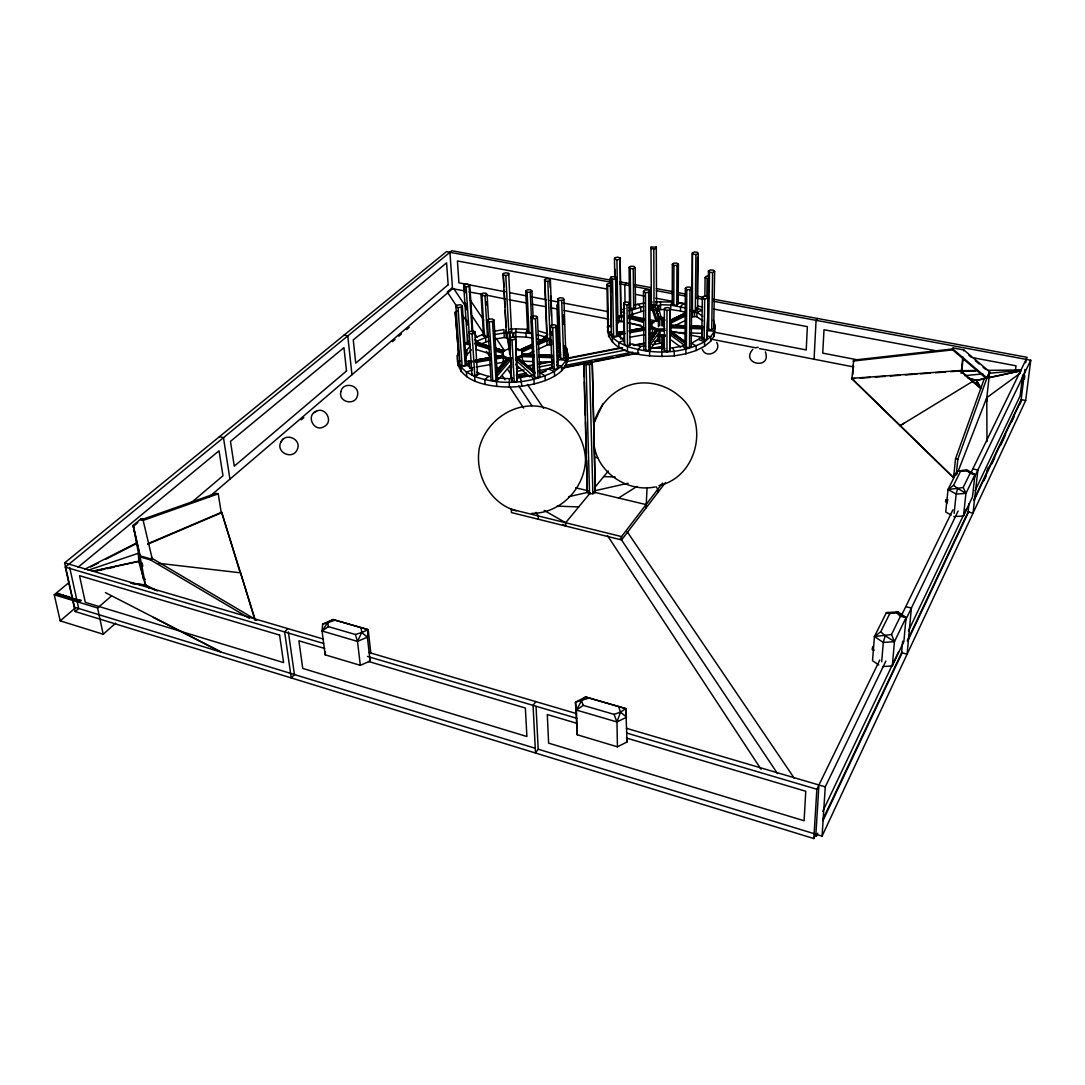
<?xml version="1.0" encoding="UTF-8"?>
<svg xmlns="http://www.w3.org/2000/svg" width="1085" height="1085" viewBox="0 0 1085 1085"><rect width="100%" height="100%" fill="white"/><g stroke="black" fill="none" stroke-linecap="round" stroke-linejoin="round"><path stroke-width="1.5" d="M666.963 351.608L666.99 310.418L664.359 309.591L664.63 308.126L667.533 307.489L670.15 308.33L670.082 349.451L669.825 350.97L666.963 351.608L664.359 350.753L664.359 309.591M669.825 350.97L670.15 308.33M670.544 327.779L670.544 322.665M670.856 330.749L671.33 325.595L669.798 323.601L684.933 316.223M684.906 327.033L671.71 326.517L671.71 325.432L684.947 325.758M671.71 326.517L671.751 325.242M672.334 264.32L672.225 304.031L673.799 305.197L676.796 305.17L678.233 303.963L678.41 264.252L676.823 263.126L673.785 263.153L672.334 264.32L673.921 265.459L676.959 265.418L678.41 264.252M673.799 305.197L673.921 265.459M608.102 323.778C603.26 356.395 652.573 357.453 674.246 355.866L674.26 351.255L672.524 347.892L669.472 348.095M676.796 305.17L676.959 265.418M684.933 312.236L680.512 311.015L680.539 306.553L683.36 303.705L686.262 304.505M685.34 288.298L684.933 346.074L686.371 347.431L689.517 347.512L691.226 346.251L691.755 288.447L690.277 287.172L687.076 287.091L685.34 288.298L686.805 289.573L690.006 289.654L691.755 288.447M674.246 355.866L685.842 353.791L685.869 349.18L682.587 346.115L672.524 347.892M686.371 347.431L686.805 289.573M663.342 317.607L661.877 319.221L658.392 318.556L659.856 316.942L663.342 317.607L663.328 326.816M661.891 335.767L661.904 348.99L663.342 348.312L661.931 346.657M689.517 347.512L690.006 289.654M691.999 294.103L691.864 308.967L692.461 310.337L695.336 310.798L697.601 309.89L698.225 253.687L697.614 252.385L694.698 251.951L692.393 252.819L692.054 289.152M692.461 310.337L692.393 252.819M696.421 307.733L702.185 310.242L696.936 312.277L692.501 312.534L692.447 317.01L694.563 316.522L694.603 312.046L690.209 310.039M695.336 310.798L695.919 254.555L698.225 253.687M685.842 353.791L696.109 350.536L696.15 345.939L691.511 343.308L702.049 337.055M702.687 320.78L696.882 316.752L696.936 312.277L702.754 316.277M697.112 298.619L697.56 257.335M701.805 338.71L702.321 297.873L702.958 296.476L705.969 296.042L708.329 297.019L707.095 339.279L704.138 339.713L701.805 338.71L702.538 329.108M704.138 339.713L704.68 298.85L702.321 297.873M704.857 296.002L705.114 277.584L706.145 276.309L709.197 276.078M696.109 350.536L704.518 346.291L704.572 341.707L710.716 336.73L714.283 331.264L715.137 325.595L713.306 320.034M706.85 297.073L707.122 278.642L705.114 277.584M707.095 339.279L708.329 297.019M707.705 321.282L707.61 327.995L708.654 329.365L711.706 329.65L713.699 328.565L714.649 271.508L713.577 270.192L710.472 269.921L708.437 270.965L707.976 302.837M708.654 329.365L709.509 272.281L708.437 270.965M704.518 346.291L710.648 341.287L710.716 336.73L707.461 336.024M711.706 329.65L712.614 272.552L714.649 271.508M710.648 341.287L714.201 335.808L714.283 331.264L707.325 330.586M715.137 325.595L714.201 335.808M873.249 647.094C872.788 644.544 871.445 652.37 872.883 648.857M873.954 649.888L873.981 650.58M814.062 359.23L816.069 320.333L817.439 318.475M646.09 507.889L647.04 488.033M611.52 280.296L451.862 250.716L65.331 567.116L75.191 611.533L813.831 838.556L816.856 789.256L879.786 660.005M818.944 784.984L815.879 834.216L813.831 838.556M816.462 834.392L816.34 836.291L817.792 833.226M536.058 706.538L538.201 749.192L822.077 836.115L825.265 786.842L885.848 661.077M853.054 361.061L952.427 349.899L952.983 348.922L853.692 360.111L851.915 378.76L852.539 377.797M852.756 374.569L853.38 364.926M595.312 492.454L592.234 361.739L595.312 492.454L592.871 493.743L589.548 493.729L587.311 492.414L583.716 363.421L586.063 364.628L589.535 364.628L592.084 363.434M370.405 658.053L370.094 661.077L360.315 665.322L325.161 654.825L325.378 652.058M511.537 331.657L508.689 273.406L506.044 272.783L503.264 273.529L503.142 274.912L506.207 331.766L508.824 332.444L511.537 331.657L511.659 330.206M587.311 492.414L586.619 460.46M882.851 666.57L892.318 665.864L903.873 641.533L906.056 617.568L898.217 612.076L886.391 612.645L874.442 636.515L872.516 660.67L878.769 664.969M325.161 654.825L322.069 631.009L322.625 624.16L332.986 619.521L368.195 629.68L370.88 653.509M506.207 331.766L506.329 330.328M508.689 273.406L508.58 274.79L505.8 275.549L503.142 274.912M881.685 661.85L883.298 642.469L885.157 635.715L880.722 631.795L889.754 613.649L898.217 612.076M892.318 665.864L894.447 641.642L906.056 617.568L896.495 612.645L886.391 612.645L889.754 613.649M823.081 818.958L901.581 652.763L902.625 641.235M989.534 372.738L987.065 377.716L984.977 377.444L952.494 349.709L952.589 348.773L953.172 347.959L963.805 349.94L989.642 371.775L986.455 401.219M953.172 347.959L952.494 349.709M953.783 516.623L963.494 515.945L972.485 496.984L974.967 474.66L967.766 470.415L957.323 470.876L948.032 489.471L945.727 511.971L951.097 515.077M961.12 373.403L962.815 356.897M963.711 350.875L963.805 349.94M961.663 372.413L963.019 359.216M953.566 477.644L955.532 458.752L984.732 377.444L986.984 377.878L989.656 372.725M956.21 474.999L957.852 459.24L986.984 377.878M956.997 474.064L957.323 470.876L967.766 470.415M954.122 513.408L956.156 494.055L957.662 488.358L963.209 487.436L970.126 473.25L966.491 470.415L957.323 470.876M322.625 624.16L327.684 622.654L332.986 619.521L368.195 629.68L367.395 637.166L370.094 661.077M963.494 515.945L965.948 493.39L974.967 474.66L966.491 470.415M907.358 640.516L968.064 511.998L968.973 503.725M984.977 377.444L985.072 376.495L952.589 348.773M987.065 377.716L989.642 371.775M1015.424 370.622L1016.008 365.808L972.974 357.724M460.569 360.925L457.694 361.264L460.745 366.988L466.469 372.155L472.558 369.863L467.554 365.387L466.496 361.251L464.868 360.423M1022.735 374.881L1020.144 395.862L975.09 490.691M973.801 499.846L1021.148 399.619L1024.905 369.442M1025.732 362.729L1026.152 359.379M1024.43 379.099L1024.85 375.749M822.077 836.115L1025.678 400.501L1030.75 360.234L712.953 301.169M512.649 378.462L509.489 378.665L509.272 387.033C530.687 387.047 580.027 377.037 565.109 345.695M532.626 338.167L526.144 337.123L525.927 332.593L527.866 329.365L515.999 328.836L515.795 336.662L513.761 337.516L513.53 333L515.565 332.132L532.423 333.637M522.902 360.125L522.482 362.729L522.224 356.572L523.065 354.32L521.817 352.191L533.617 346.685M515.687 359.406L521.831 356.639L522.387 351.269L517.179 348.543L517.247 350.007M521.831 356.639L522.387 351.269M512.201 378.177L510.859 377.444L510.669 369.687M509.597 353.9L509.421 346.169M664.359 350.753L664.63 349.234M510.845 359.406L507.617 359.393L502.423 356.626L503.047 351.269L509.177 348.543L509.258 350.007M502.423 356.626L502.884 354.036M662.094 348.434L662.094 342.86L652.112 344.827M614.463 259.057L616.945 259.83L617.826 316.169L620.62 315.586L620.986 314.189L620.159 257.932L617.677 257.159L614.842 257.728L614.463 259.057L614.775 277.272M607.437 331.088L608.183 328.294M620.62 315.586L620.159 257.932M239.88 571.754L221.638 512.256L147.818 543.721M517.247 381.215L515.633 337.747L513.096 336.865L510.018 337.53L509.489 339.09L511.7 380.984L514.209 381.906L517.247 381.215L515.633 337.747M511.7 380.984L512.228 379.384M534.037 355.88L524.258 355.541L532.464 355.622M534.051 354.578L524.204 354.429L533.983 354.781M280.812 442.151C275.59 452.499 292.502 460.23 297.141 449.773C302.376 439.425 285.463 431.721 280.812 442.151L282.968 439.303M617.433 746.819L616.972 721.959L620.484 712.153L625.801 708.614L627.021 741.991L617.433 746.819L577.274 734.776L575.457 702.226L585.574 696.963L625.801 708.614L625.923 716.859M984.773 378.679L976.5 380.455L980.637 388.01M981.125 388.538L960.361 370.541L851.603 378.353L953.349 477.644L954.366 474.077M988.313 467.228L986.997 470.741M958.679 469.886L986.767 397.652L1020.402 373.064M497.066 363.394L503.481 362.268L503.237 357.657L502.043 355.527L502.925 353.276L494.991 350.835M464.923 359.827L467.052 354.659L471.419 349.777M664.902 348.38L651 348.068L649.603 351.459L649.63 356.07M469.941 344.284L467.594 343.416L467.757 335.211M465.139 353.941L466.74 350.075L470.022 346.427M654.296 309.944L649.427 309.903L649.413 305.455L658.703 305.482L658.229 311.097L658.215 306.635L660.562 304.668L670.774 305.102L686.452 308.181M509.272 387.033C489.362 386.884 454.859 382.164 457.436 355.297L458.684 352.34M947.815 499.575L947.191 502.979M472.111 331.861L469.127 286.332L469.751 284.921L467.364 284.107L464.353 284.704L463.729 286.115L467.594 343.416M658.948 485.565C698.021 477.007 710.065 421.143 679.4 396.188C667.383 385.677 650.607 380.781 634.847 383.778C614.707 388.077 599.069 403.81 593.78 423.638L598.405 413.629M598.798 412.734L602.907 403.81M822.972 820.613L902.449 652.166M907.508 641.452L968.919 511.279M973.977 500.565L1021.663 399.497L1020.036 404.122M983.919 480.75L986.089 476.152M991.866 463.892L994.755 457.761M1000.533 445.501L1005.592 434.773M1011.369 422.513L1014.258 416.382M822.728 811.39L898.543 651.8M908.416 631.009L966.532 508.702M360.315 665.322L357.507 641.384L361.739 632.528L361.156 628.188M905.555 620.172L958.15 510.967M973.489 479.122L1030.75 360.234M880.722 631.795L874.442 636.515L883.298 642.469L894.447 641.642L891.504 634.549L900.401 616.307L896.495 612.645M901.309 615.805L952.915 509.801M970.6 473.48L1027.142 357.331L712.831 299.08M963.209 487.436L965.948 493.39L956.156 494.055L948.032 489.471L953.552 485.334L960.578 471.215M474.674 343.796L477.508 340.88L488.67 336.336M558.178 361.495L558.07 358.416L560.687 354.415M577.274 734.776L576.42 710.051L581.533 700.829L585.574 696.963L625.801 708.614M509.489 378.665L498.476 378.123L496.469 381.73L496.74 386.423M513.002 337.232L513.53 333L504.023 332.959L494.896 334.519M616.551 336.106L617.338 334.682L616.429 277.516L614.191 276.553L611.14 276.96L610.312 278.33L611.357 335.523L613.554 336.526L616.551 336.106L615.602 278.872L616.429 277.516M611.357 335.523L612.157 334.099M557.378 368.846L558.26 367.313L556.727 325.771L554.489 324.74L551.329 325.188L550.42 326.68L552.034 368.235L554.259 369.307L557.378 368.846L555.832 327.25L556.727 325.771M552.034 368.235L552.93 366.716M322.069 631.009L328.443 626.655L355.365 634.481L361.739 632.528L367.395 637.166L357.507 641.384L322.069 631.009L327.684 622.654L334.329 620.444M649.657 340.934L657.469 330.355L649.128 343.43M649.128 342.331L657.469 330.355M649.657 342.046L657.076 331.4L657.076 328.945L651.556 326.327L651.556 327.779L657.076 330.396L664.956 330.396M465.234 365.414L466.292 363.895L462.318 305.699L460.216 304.682L457.016 305.116L455.917 306.567L460.026 364.791L462.102 365.862L465.234 365.414L461.233 307.15L462.318 305.699M651.068 348.339L660.033 335.509L660.033 330.979L655.706 330.274L652.465 328.769L650.973 326.761L651.488 324.632L651.502 327.643L651.637 322.665L657.212 320.089L652.573 306.173L651.339 305.509L651.366 309.957L652.6 310.635L656.222 321.526M649.25 346.305L660.033 330.979L664.59 330.708M538.201 749.192L535.502 753.004L533.061 705.372L535.814 701.615M648.938 339.388L655.706 330.274L655.706 333.298M616.565 324.998L619.209 321.54L619.142 317.051L623.821 316.806L623.889 321.296L619.209 321.54M662.582 483.028L621.556 536.587L511.266 509.258L511.455 512.568L621.61 539.95L665.444 482.567M616.497 320.495L619.142 317.051M316.576 411.066C305.278 415.121 313.985 432.888 324.008 426.649C334.234 421.862 325.08 405.587 315.694 411.595M557.053 362.146L559.06 359.623L566.058 360.356L567.875 354.347L565 354.375M562.912 524.421L565.773 526.076L565.651 522.739L590.335 492.821M595.502 486.555L608.332 471.012M65.534 596.981L66.633 596.004L65.534 597.143M496.754 373.376L507.522 360.451L507.536 357.914L502.341 355.148M496.076 374.732L507.916 360.505L507.861 359.406L496.686 372.264M498.3 379.669L510.845 364.614M496.008 373.62L507.861 359.406M648.952 350.292L650.132 348.882L649.847 291.038L647.867 289.912L644.68 290.129L643.473 291.472L643.88 349.343L645.819 350.523L648.952 350.292L648.64 292.38L649.847 291.038M496.238 370.717L506.288 359.257L510.601 360.003L496.984 376.264L496.957 377.404L498.476 378.123M558.178 303.786L556.876 305.143L558.368 346.047L560.213 347.2M74.241 599.557L75.53 598.717L72.844 599.205L74.404 598.676L73.929 599.557M495.994 380.496L497.445 378.99L494.041 320.102L492.21 318.895L488.915 319.139L487.436 320.563L490.976 379.465L492.766 380.727L495.994 380.496L492.549 321.54L494.041 320.102M287.878 628.608L284.623 631.931L291.255 677.935L294.442 674.558L288.352 631.89M626.479 283.077L624.797 284.799L625.041 302.783M644.097 345.884L640.991 346.468L637.899 349.601L637.939 354.198M752.8 349.329C739.821 364.099 771.774 370.378 765.427 351.92M538.241 349.194L547.084 345.044L551.655 344.772L551.478 340.215L544.968 337.855L537.943 341.694M490.366 376.481L488.494 376.427L484.792 379.736L485.09 384.416M68.369 583.038L54.25 594.783L60.204 620.864L103.197 634.237L115.62 623.197M624.336 313.999L621.407 316.562L621.474 321.051M145.553 585.127L140.101 556.944L150.747 560.009L152.402 558.572L256.765 620.227M54.25 594.783L97.596 607.98L111.457 595.963M301.264 419.841L303.841 417.63M392.445 341.694L395.008 339.496M398.873 336.201L401.436 333.99M406.577 329.596L409.14 327.385M60.204 620.864L75.394 607.898M451.726 288.176L447.305 292.001L456.622 306.16M75.191 611.533L78.73 608.509L69.671 567.441M209.432 496.686L452.703 288.556M78.351 601.036C81.131 599.151 76.587 599.652 78.771 601.171L79.951 601.524L81.294 600.358L79.91 599.937L78.5 601.09M190.77 503.074L222.981 475.759L219.034 450.804L78.079 567.238M145.349 579.281L143.315 578.685L133.157 525.411L140.86 518.942L142.894 519.281L152.185 558.68L150.679 559.874L150.476 558.829L151.995 557.636L152.185 558.68M133.197 526.496L137.809 522.658M534.973 748.202L74.499 607.207L64.652 562.884L446.45 251.652L611.479 282.317M651.678 323.411L651.678 322.326L651.651 324.117M545.24 380.591L545.05 375.912L540.75 373.118L552.577 366.486M525.71 291.065L527.134 292.258L530.253 292.231L531.948 290.997L530.524 289.79L527.405 289.831L525.71 291.065L527.595 331.467L529.005 332.715L532.084 332.675L531.555 320.875M73.848 599.245L73.102 599.218L73.983 599.123M682.587 346.115L683.672 345.355L683.306 344.447L669.933 334.641M494.868 348.244L502.857 350.455L503.128 352.733M494.923 349.343L502.925 351.567L495.18 349.18M537.997 377.58L539.95 376.237L537.414 317.39L536.139 316.033L532.871 315.938L530.877 317.213L533.535 376.047L534.783 377.471L537.997 377.58L535.42 318.678L537.414 317.39M576.42 710.051L583.255 705.386L614.056 714.378L620.484 712.153L626.655 717.171L616.972 721.959L576.42 710.051L575.457 702.226L588.192 698.306M468.679 341.314L465.004 343.796L469.588 344.867M490.474 346.644L476.274 342.507L476.342 343.606L490.529 347.742M517.369 378.163L532.369 375.274L516.501 360.776M618.545 498.015L636.922 486.46M904.28 423.123L900.021 425.727L972.608 381.432M313.999 412.612L315.382 411.785M629.558 307.082L630.683 308.357L633.667 308.506L635.512 307.408L635.118 267.629L633.966 266.408L630.955 266.259L629.083 267.33L630.032 344.908L627.51 345.817L624.648 345.233L624.323 343.755L623.753 302.851L626.316 301.969L629.219 302.525L629.558 303.963L626.981 304.844L624.078 304.288L623.753 302.851M629.083 267.33L630.236 268.551L633.26 268.7L635.118 267.629M488.494 376.427L479.665 373.62L474.62 376.481L466.469 372.155L466.794 376.807M547.803 334.75L544.331 336.73L537.116 334.587M484.981 295.676L487.084 294.537L486.121 293.235L483.069 293.086L480.967 294.211L483.462 334.668L484.398 336.011L487.423 336.174L484.981 295.676L481.916 295.513L480.967 294.211M563.685 358.647L565.909 357.494L563.942 299.406L563.074 298.022L559.955 297.738L557.676 298.836L559.765 356.884L560.62 358.348L563.685 358.647L561.664 300.518L563.942 299.406M84.467 569.394L137.28 542.581M90.625 566.94L98.179 563.101M105.72 559.263L137.402 543.165M674.314 325.893L684.893 320.712M669.581 320.645L684.73 313.28M629.151 315.355L643.649 310.893M524.991 355.405L533.834 351.255M629.097 310.893L643.608 306.445M670.123 320.685L685.422 313.524M669.825 321.635L685.123 314.474M670.123 321.77L685.422 314.609M538.052 344.623L549.132 339.971L549.322 344.528M620.742 310.364L624.946 308.411M669.838 320.55L685.137 313.389M518.766 350.618L532.043 344.433M480.479 344.216L488.955 340.88M531.962 344.596L521.248 349.411L521.302 350.523L532.016 345.695M538.133 342.941C548.196 340.188 549.322 335.55 538.079 341.843M521.302 350.523L532.287 345.844M536.872 343.769L546.053 339.646M611.547 326.544L607.342 326.571L608.536 332.213L612.401 337.598L618.803 342.467L624.404 340.297L618.816 336.092L618.775 335.062L625.177 333.515M521.248 349.411L532.233 344.745M538.35 341.992L546.013 338.547M515.606 357.928L521.763 355.161M475.447 337.449L484.67 333.787M361.739 632.528L368.195 629.68M606.922 284.351L607.641 285.68L610.624 286.033L611.343 326.382L608.414 326.015L607.695 324.632L606.922 284.351L609.173 283.361M658.703 309.93L664.929 309.306M467.689 364.302L469.425 363.556L469.737 368.168L472.952 367.612M147.668 544.25L221.489 512.757M455.225 312.236L458.63 354.7L455.225 312.236L457.707 311.192M547.857 281.408L550.38 280.486L549.986 279.116L547.084 278.655L544.561 279.564L546.854 336.716L547.233 338.154L550.095 338.642L547.857 281.408L544.941 280.947L544.561 279.564M218.221 493.824L143.342 520.352L141.281 519.783L216.24 493.309L218.221 493.824L221.259 512.771M463.729 286.115L466.116 286.928L471.975 375.098L474.81 375.708L477.549 374.759L477.468 373.186M88.143 570.222L138.514 553.228L138.799 561.827L138.514 553.228M472.07 334.017L474.85 333.081L474.769 331.549L471.907 330.966L469.113 331.888L469.195 333.421L472.07 334.017L474.81 375.708M534.498 373.308L518.182 359.759L518.128 358.647L534.824 372.074M518.182 359.759L534.878 373.199M634.888 304.98L644.07 303.068M515.294 359.732L522.224 356.572L533.928 357.019M654.011 304.966L656.547 304.22L656.276 247.041L651 247.163L651.353 304.329L654.011 304.966L653.807 249.062L656.398 248.343L656.276 247.041M70.335 597.618L71.081 597.889L69.589 598.255M618.816 336.092L612.401 337.598L612.482 342.155M467.554 365.387L460.745 366.988L461.071 371.613M560.023 343.701L556.754 344.474L559.887 349.275L560.484 353.127M568.648 496.699L588.151 492.278M594.594 490.813L628.147 483.205M666.99 310.418L669.893 309.795M509.489 339.09L512.025 339.971L515.104 339.307M97.379 570.764L104.011 569.34M107.32 568.621L113.952 567.197M92.279 571.239L138.677 561.216M967.318 377.689L976.324 380.306L984.597 378.516M989.547 377.444L1020.958 370.677M93.459 571.212L138.731 561.433L145.471 585.276L154.49 589.82M989.723 377.607L1021.134 370.826M60.177 594.851L61.37 594.729L59.973 595.028M616.945 259.83L619.779 259.261M466.116 286.928L469.127 286.332M516.324 375.071L526.293 373.104M537.929 370.812L551.221 368.181M564.525 365.564L632.677 352.137M650.959 348.529L662.596 346.237M516.772 376.644L525.059 375.003M563.156 367.476L591.325 361.915M594.634 361.264L612.862 357.67M616.171 357.019L629.422 354.402M632.731 353.737L636.054 353.086M517.708 376.956L527.676 374.99M539.286 372.697L545.931 371.382M562.518 368.1L638.862 353.018M527.039 366.065L533.671 364.763M538.648 363.787L546.935 362.159M566.831 358.267L621.556 347.539M633.165 345.274L644.775 342.996M656.384 340.717L659.694 340.066M516.365 368.642L519.688 367.991M527.988 366.364L532.979 365.387M537.957 364.411L551.248 361.793M566.207 358.864L622.682 347.797M634.305 345.518L644.273 343.565M654.241 341.612L659.232 340.636M517.423 371.287L524.082 369.985M530.728 368.683L534.051 368.018M539.042 367.042L552.346 364.424M567.306 361.495L625.502 350.048M874.442 636.515L891.504 634.549M471.961 362.119L468.774 362.688L468.598 361.386L471.772 360.817M476.559 359.976L489.294 357.724M495.655 356.599L500.551 355.934L495.777 356.789M471.88 361.007L468.598 361.386M475.067 360.451L489.403 357.914M471.853 361.929L468.774 362.688M475.027 361.373L489.362 358.823M495.723 357.697L500.605 357.046L495.831 357.887M475.135 361.563L489.471 359.026M618.775 335.062L617.121 332.186L624.35 331.4M629.286 330.532L644.07 327.928M624.499 331.345L619.562 332.444L624.485 331.576M629.422 330.708L644.219 328.118M619.427 332.268L619.44 333.353L624.363 332.485M629.3 331.617L644.083 329.026M619.44 333.353L624.512 332.675M629.436 331.807L644.219 329.203M620.417 338.9L623.631 338.33M630.046 337.218L644.476 334.695M649.278 333.854L652.492 333.298L652.465 328.769L649.25 329.325M476.166 367.042L490.637 364.519M629.463 330.491L644.354 327.901M629.992 332.675L644.436 330.166M475.569 360.125L490.461 357.535M495.425 356.68L502.043 355.527M475.867 362.431L490.352 359.908M495.18 359.067L503.237 357.657L506.288 359.257M495.153 339.049L504.281 337.489L507.387 338.249L509.272 349.79M493.987 331.278L503.955 329.582L504.281 337.489M557.568 355.649L559.629 355.324M550.42 326.68L552.672 327.711L555.832 327.25M704.68 298.85L707.691 298.416M610.312 278.33L612.55 279.279L615.602 278.872M455.917 306.567L458.033 307.584L461.233 307.15M564.105 348.773L566.926 348.448L568.038 358.959M611.289 331.888L608.536 332.213L608.617 336.743M948.032 489.471L957.662 488.358L965.948 493.39M654.852 487.002C628.296 492.359 599.069 473.86 594.363 446.817M531.772 513.368C560.714 513.449 584.598 488.304 585.52 459.85C584.598 434.651 566.872 412.205 542.066 406.983C514.317 401.057 486.297 420.709 479.394 447.671C474.498 474.159 489.525 503.399 516.229 510.859M756.584 347.431L758.157 347.281M964.619 375.641L982.847 373.905M989.466 373.267L1020.944 370.27M851.752 378.746L855.102 378.502M860.12 378.15L870.156 377.417M875.175 377.065L885.224 376.346M890.242 375.98L900.279 375.261M905.297 374.895L917.001 374.054M920.351 373.823L930.387 373.104M935.406 372.738L945.455 372.019M950.474 371.653L960.51 370.934L980.026 387.874M643.473 291.472L645.453 292.611L648.64 292.38M487.436 320.563L489.254 321.77L492.549 321.54M659.11 319.587L654.648 305.156L659.015 316.996M654.648 306.228L659.015 318.068M509.611 332.661L510.56 338.737M509.977 329.203L515.999 328.836M648.816 302.267L652.139 302.064M655.476 301.861L672.171 302.037L670.774 305.102L670.761 309.55L680.512 311.015M660.033 335.509L664.59 335.251M960.523 370.69L977.3 370.487M987.364 370.378L1020.904 369.999M962.246 371.192L975.659 371.029M661.904 320.089L665.024 320.089M657.076 328.945L664.956 328.945M658.948 334.967L665.241 334.967M657.374 336.404L665.241 336.418M507.536 357.914L512.378 357.928M466.496 361.251L468.964 361.278M530.877 317.213L532.138 318.583L535.42 318.678M538.933 354.741L551.967 355.202M538.865 354.944L551.912 355.405M538.987 355.853L552.007 356.314M538.919 356.056L551.953 356.517M603.735 476.586L615.141 476.993M671.33 325.595L685.869 326.124M692.338 326.368L702.036 326.721M670.856 327.724L685.652 328.267M690.589 328.443L702.103 328.863M670.842 332.254L685.625 332.797M690.548 332.973L702.036 333.393M557.039 506.125L578.712 506.926M523.065 354.32L532.925 354.7M539.489 354.944L549.349 355.337M538.947 357.223L552.319 357.738M689.897 325.948L703.094 326.463M671.71 325.432L684.92 325.948M689.87 326.137L703.066 326.666M671.751 326.327L684.947 326.843M689.884 327.046L703.08 327.562M689.857 327.236L703.053 327.751M522.441 361.169L532.464 361.563M539.136 361.834L552.496 362.349M515.795 336.662L526.144 337.123M709.509 272.281L712.614 272.552M557.676 298.836L558.531 300.233L561.664 300.518M694.563 316.522L696.882 316.752M158.518 563.278L240.558 572.826L254.989 620.186M985.072 376.495L987.174 376.753M130.471 583.025L145.404 584.883L157.433 590.945M132.207 583.621L145.471 585.276M63.418 595.339L61.818 596.018L63.242 595.489M692.989 254.121L695.919 254.555M676.959 302.756L683.36 303.705M619.833 281.842L629.802 283.687M634.779 284.609L651.393 287.688M656.371 288.61L672.971 291.689M677.962 292.611L686.262 294.157M697.886 296.313L702.863 297.236M619.806 283.863L629.788 285.721M634.779 286.643L651.407 289.736M656.398 290.671L673.025 293.764M678.016 294.686L686.33 296.232M696.312 298.09L702.971 299.324M607.329 289.098L457.422 260.956L458.928 282.832L505.23 291.784M635.837 294.442L644.164 296.015M655.815 298.199L672.469 301.318M677.474 302.254L685.788 303.827M697.452 306.011L702.443 306.946M714.106 309.144L807.362 326.639L806.223 349.94L713.699 332.064M936.558 350.889L824.003 329.759L822.728 353.127L857.489 359.84M510.194 292.747L526.727 295.934M531.691 296.897L546.569 299.772M549.878 300.409L558.151 302.01M563.101 302.959L607.749 311.598M644.314 318.651L632.745 316.427L632.718 313.199M649.278 319.614L657.537 321.214M675.711 324.727L682.316 326.002M973.353 382.232L978.317 383.195M464.353 290.834L452.526 288.719L449.922 252.303M469.14 291.946L482.649 294.401M485.971 295.052L505.678 299.08M509.001 299.731L527.568 303.149M532.26 304.261L545.864 306.729M550.543 307.828L557.514 308.994M563.834 310.418L608.685 319.166M618.653 321.119L624.051 321.974M628.608 323.059L640.692 325.215M671.669 331.454L685.611 333.977M689.884 335.007L703.121 337.584M713.062 339.524L756.109 347.919M759.419 348.57L853.827 366.974M1021.148 399.619L1025.678 400.501M955.532 458.752L957.852 459.24M344.04 335.129L347.77 335.916L351.974 374.745M972.811 468.937L977.87 470.022L973.042 513.11L968.064 511.998M653.807 249.062L651.108 248.465L651 247.163M900.401 616.307L906.056 617.568M594.566 457.165L597.821 457.924M556.673 365.035L561.487 366.147L566.058 360.356L566.221 364.98M575.633 487.789L588.246 490.786M592.993 491.925L646.077 504.579M219.482 436.672L223.469 437.662L229.939 479.136M905.758 606.651L911.386 608.048L907.101 654.187L901.581 652.763M628.798 315.749L644.49 320.17M649.21 321.499L653.916 322.828M628.703 318.19L643.351 322.34M628.758 322.679L643.378 326.843M133.157 525.411L140.06 555.845L150.476 558.829M970.126 473.25L974.967 474.66M968.851 378.665L976.324 380.306M640.991 346.468L631.918 343.823L627.442 346.535L618.803 342.467L618.884 347.037M629.056 315.708L643.595 319.966M628.825 315.871L643.378 320.129M629.069 316.793L643.608 321.038M628.839 316.956L643.378 321.201M64.652 562.884L323.533 639.106M368.9 652.465L576.257 713.523M626.411 728.293L825.265 786.842M539.042 331.142L547.545 333.665M65.331 567.116L323.588 643.459M367.435 656.411L576.84 718.311M627.116 733.175L816.856 789.256M324.768 648.491L298.89 640.801L302.742 668.414L526.903 736.525L525.357 708.03L368.452 661.457M576.379 723.18L547.301 714.54L548.617 743.13L804.093 820.762L805.775 791.263L626.465 738.044M537.306 339.117L541.632 340.405M60.787 594.132L59.594 595.339M71.949 597.523L70.769 598.744M70.281 597.442L69.074 598.689M489.511 346.386L476.952 341.992M495.994 348.38L504.091 350.862M495.113 348.068L502.857 350.455M476.274 342.507L490.217 346.807M476.342 343.606L490.284 347.905M490.23 349.356L475.949 344.962L476.247 349.519L490.501 353.941M495.262 355.419L498.422 356.395M620.688 311.503L624.702 312.955M698.835 339.646L704.572 341.707C681.231 354.415 652.356 354.619 627.442 346.535L627.51 351.12M474.932 339.849L477.508 340.88L477.698 343.904M548.861 369.239L554.381 371.423L561.487 366.147L561.664 370.785M649.4 347.39L651 348.068M691.552 310.663L691.538 311.734M105.394 592.586L220.825 651.895L153.419 617.46M517.03 357.25L533.766 370.826M509.245 347.173L510.601 347.892M476.817 372.114L479.665 373.62M629.178 307.909L632.012 309.523L632.067 313.985M544.168 510.411L565.651 522.739M150.747 560.009L249.414 618.328M509.299 346.874L507.143 333.732L506.003 333.014L506.247 337.53M885.157 635.715L894.447 641.642M481.618 334.682L485.565 337.259L485.849 341.789M669.838 331.02L685.801 342.29M669.499 331.128L685.449 342.399M669.838 332.118L685.788 343.389M669.499 332.213L685.449 343.497M669.77 330.518L684.35 341.165M953.552 485.334L957.662 488.358M669.933 339.185L680.607 347.064M518.128 358.647L534.444 372.196M968.878 355.256L971.455 357.44M975.334 360.708L979.199 363.99M983.078 367.272L985.655 369.456M515.538 364.343L529.968 376.888M145.404 584.883L149.174 588.219M637.736 304.139L640.72 306.933L640.76 311.381M851.603 378.353L953.2 477.237M531.135 376.075L533.983 379.343L534.186 384.022M558.07 358.416L559.06 359.623M650.783 326.951L650.647 327.86M656.086 486.772L657.822 489.254L657.836 492.536M470.402 300.382L483.707 320.048M496.048 338.222L504.606 350.875M527.405 384.483L543.558 408.34M627.157 531.65L794.369 778.365M453.774 288.637L466.021 307.001M471.663 315.423L484.832 335.197M507.414 368.981L511.184 374.664M518.711 385.907L531.894 405.668M620.349 538.133L777.511 773.578M463.132 316.033L466.862 321.743M472.436 330.206L477.102 337.313M486.405 351.445L490.135 357.141M496.645 367.028L498.517 369.89M502.233 375.518L505.027 379.804M509.679 386.843L523.648 408.096M607.451 535.556L761.073 769.279M556.93 349.045L560.05 353.859L560.457 356.436M535.976 512.337L538.269 515.945L538.431 519.267M976.5 380.455L980.786 387.63M544.968 337.855L544.331 336.73L544.453 339.754M702.28 349.248C705.887 359.325 722.19 351.581 716.683 342.385M697.004 308.52L697.601 309.89M614.056 714.378L616.972 721.959M581.533 700.829L583.255 705.386M520.529 377.96L521.98 386.219M654.648 305.156L659.11 318.502M618.857 707.203L620.484 712.153M355.365 634.481L357.507 641.384M221.638 512.256L255.165 619.644M658.215 306.635L661.05 316.996M133.36 526.442L140.263 556.89L140.06 555.845M629.707 343.416L630.032 344.908M97.596 607.98L103.197 634.237M142.189 562.966L142.827 566.234M327.684 622.654L328.443 626.655M142.894 519.281L143.084 520.312L141.05 519.959L140.86 518.942M509.204 332.688L510.438 341.382M512.839 334.221L513.164 337.354M626.601 737.664L627.021 741.991M656.439 302.851L656.547 304.22M651.244 302.959L651.353 304.329M457.436 355.297L457.761 359.894M457.694 361.264L458.033 365.876M458.033 307.584L462.102 365.862M464.353 284.704L464.923 293.113M465.601 303.217L466.048 309.957M466.726 320.061L467.079 325.107M466.74 350.075L467.052 354.659M469.751 284.921L472.829 332.078M474.932 381.147L474.62 376.481C500.307 385.65 530.145 384.104 554.381 371.423L554.557 376.088M476.532 342.345L476.6 343.443M474.769 331.549L477.549 374.759M481.916 295.513L484.398 336.011M489.254 321.77L492.766 380.727M487.084 294.537L488.589 319.831M486.623 301.657L486.826 305.034M502.613 350.631L502.667 351.73M503.047 361.251L503.128 362.715M500.429 355.744L500.605 357.046M507.143 333.732L507.387 338.249M503.264 273.529L503.983 286.888M504.172 290.238L505.067 306.933M505.244 310.283L506.152 326.978M512.025 339.971L514.209 381.906M510.018 337.53L510.465 345.898M511.089 357.616L511.618 367.666M505.8 275.549L508.824 332.444M509.597 349.533L509.774 352.896M510.235 365.672L510.859 377.444M518.494 358.538L518.562 359.65M471.894 373.525L471.975 375.098M521.519 349.56L521.573 350.658M524.272 354.225L524.258 355.541M527.134 292.258L529.005 332.715M531.948 290.997L533.142 317.932M532.138 318.583L534.783 377.471M530.253 292.231L531.392 317.512M546.894 340.487L547.084 345.044M545.728 338.411L545.782 339.51M544.941 280.947L547.233 338.154M552.672 327.711L554.259 369.307M550.38 280.486L552.116 325.907M549.986 279.116L550.312 287.511M550.624 295.92L551.411 316.074M551.587 331.834L551.722 335.156M552.672 360.071L552.808 363.394M558.531 300.233L560.62 358.348M559.887 349.275L560.05 353.859M563.644 314.596L563.983 324.537M564.715 346.088L565.054 356.043M563.644 317.756L563.861 324.293M660.467 301.549L660.562 309.116M661.85 348.57L661.958 356.639M586.063 364.628L589.548 493.729M583.92 363.407L584.286 376.793M584.435 381.811L585.357 415.284M585.547 421.97L586.429 453.774M589.535 364.628L592.871 493.743M607.641 285.68L608.414 326.015M612.55 279.279L613.554 336.526M611.14 276.96L611.411 292.082M619.562 332.444L619.576 333.543M621.556 536.587L621.61 539.95M615.032 269.297L615.168 277.57M624.078 304.288L624.648 345.233M620.349 334.356L620.403 337.381M629.219 302.525L629.531 328.701M626.981 304.844L627.51 345.817M633.26 268.7L633.667 308.506M630.236 268.551L630.683 308.357M986.997 441.622L986.767 397.652L986.645 401.423M645.453 292.611L645.819 350.523M652.573 306.173L652.6 310.635M651.868 332.335L651.868 333.787M658.405 317.607L658.405 326.816M658.419 335.089L658.432 341.694M655.042 305.129L655.042 306.201M663.328 335.089L663.342 348.312M661.877 319.221L661.877 325.839M659.829 319.221L659.829 325.839M659.856 335.767L659.856 342.385M64.096 595.773L63.038 596.14L64.096 595.773M62.862 596.194C65.412 596.913 63.378 593.427 62.862 596.194M76.411 599.422L74.824 599.924L76.411 599.422M72.003 598.866L73.319 598.418L72.071 598.744M65.615 596.14L64.015 596.641L65.615 596.14M340.826 391.699C338.14 402.332 355.31 406.17 357.507 395.523C360.179 384.89 343.023 381.079 340.826 391.699M58.509 594.783L59.39 594.688L58.563 594.716M945.564 501.609C946.364 503.399 946.54 496.103 945.564 501.609M67.935 597.265L67.867 596.465L68.83 596.614L66.429 597.415L67.935 597.265M69.549 597.442L68.762 597.455L69.549 597.442M68.219 597.767L69.793 597.469L68.219 597.767M62.062 595.163L60.76 595.651L62.062 595.217M59.933 594.39L58.264 594.919L59.933 594.39M76.167 599.449L75.068 599.856L76.167 599.449M65.358 596.167L64.259 596.56L65.358 596.167M69.779 598.133L70.823 597.849L69.847 598.038M57.641 593.414C56.122 596.75 61.601 591.488 57.274 594.39C59.377 591.339 54.413 596.099 57.641 593.414M76.926 599.449L75.923 600.303L76.926 599.449M346.508 370.989L234.279 466.17L230.468 441.364L343.945 347.634L346.508 370.989M448.159 284.758L355.731 363.163L353.262 339.93L446.572 262.855L448.159 284.758M72.071 597.984L71.067 598.825L72.071 597.984M279.577 635.078L79.517 575.687L85.308 602.338L283.605 662.596L279.577 635.078"/></g></svg>
